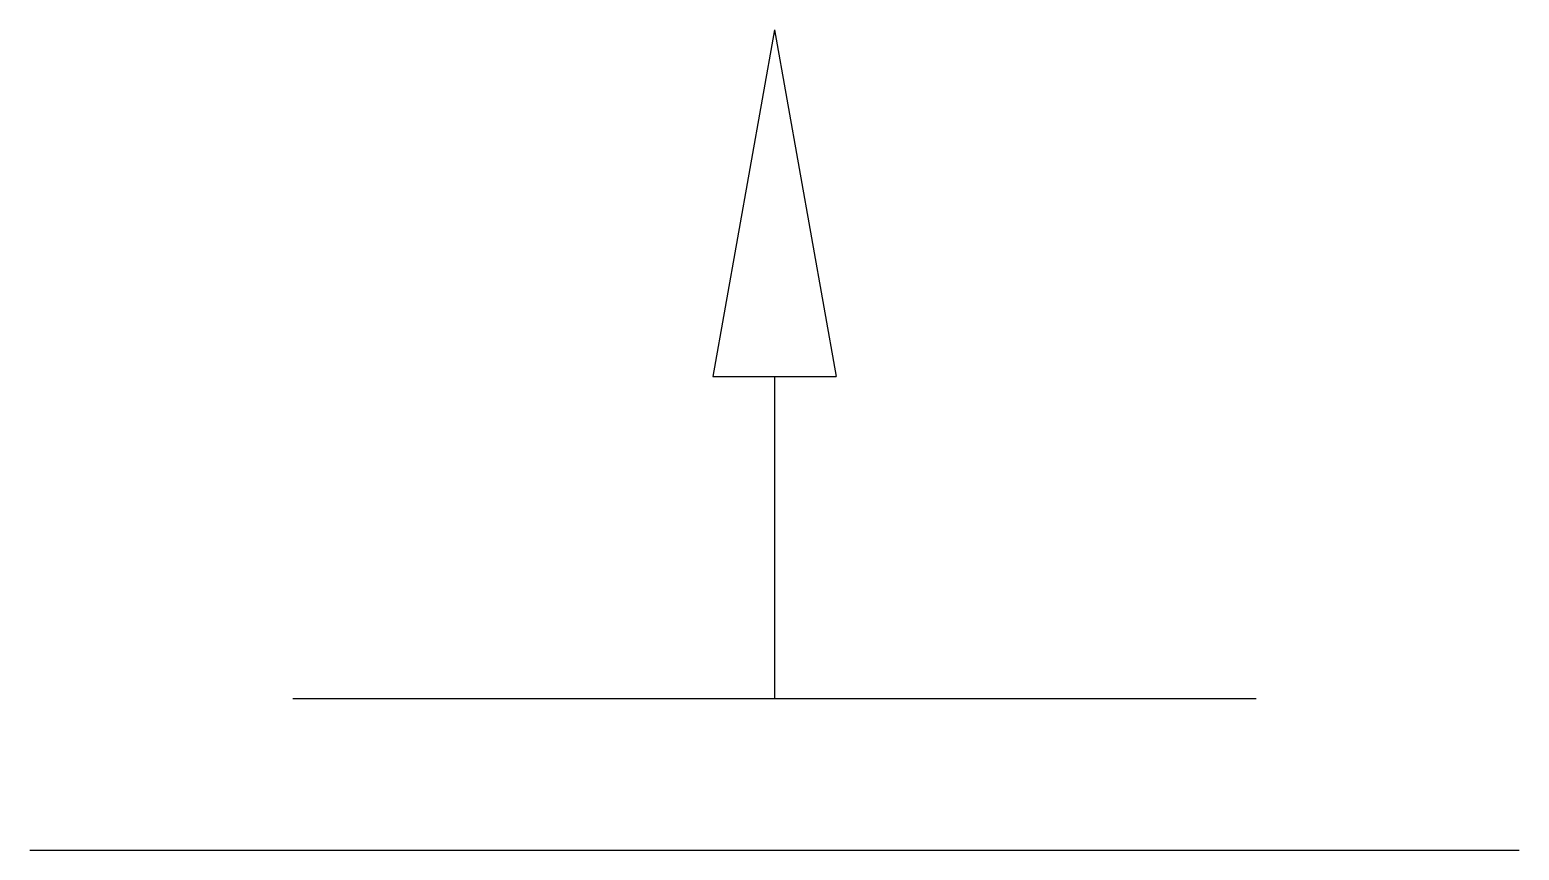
# Model space of a CAD drawing. Header units: metres. Extents: x 115.5 to 146.7, y 175.2 to 192.4.
import ezdxf

# ---------------------------------------------------------------- set-up
doc = ezdxf.new("R2010")
doc.units = ezdxf.units.M
doc.layers.add('003_THICK', color=7, linetype='Continuous')

msp = doc.modelspace()

# ---------------------------------------------------------------- linework, layer by layer
at = {"layer": '003_THICK'}
for points in [[(131.11, 192.44), (129.82, 185.17)], [(131.11, 192.44), (132.4, 185.17)], [(129.82, 185.17), (132.4, 185.17)], [(131.11, 185.17), (131.11, 178.41)], [(121.01, 178.41), (141.21, 178.41)], [(115.49, 175.23), (146.73, 175.23)]]:
    msp.add_lwpolyline(points, dxfattribs=at)

doc.saveas('drawing.dxf')
